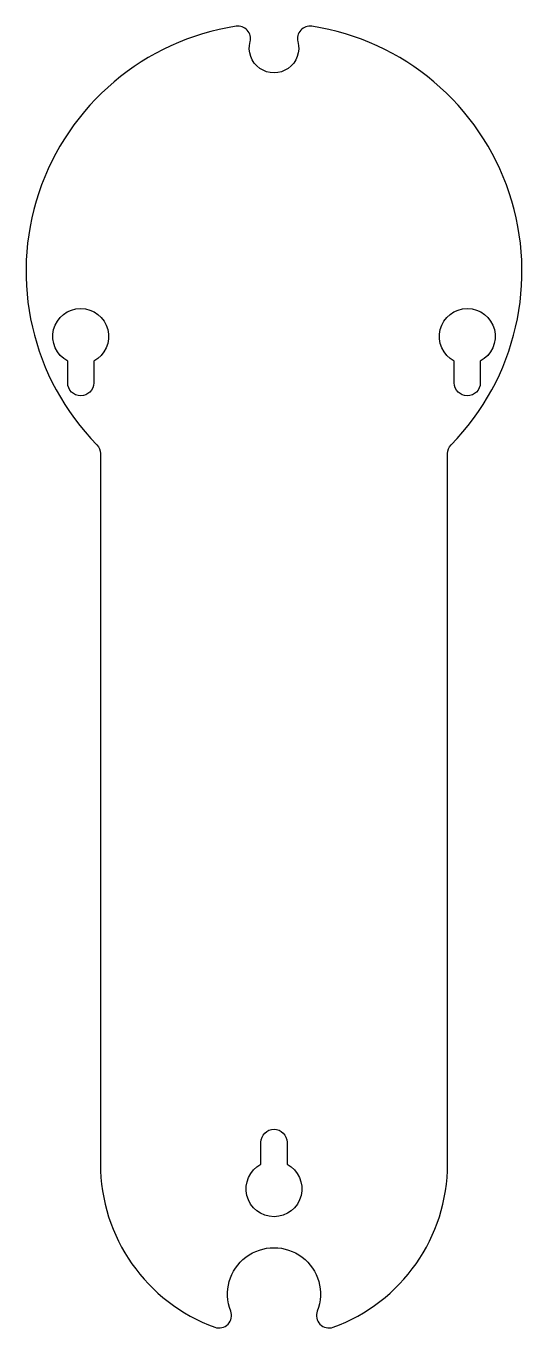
# Model space of a CAD drawing. Header units: millimetres. Extents: x -40 to 40, y -170 to 40.
import ezdxf

# ---------------------------------------------------------------- set-up
doc = ezdxf.new("R2010")
doc.units = ezdxf.units.MM

msp = doc.modelspace()

# ---------------------------------------------------------------- linework, layer by layer
for points in [[(28, -29.39, -0.196262), (28.57, -27.99, 0.610664), (6.1, 39.53, 0.541813), (3.86, 37.04, -1.30384), (-3.86, 37.04, 0.541813), (-6.1, 39.53, 0.610664), (-28.57, -27.99, -0.196262), (-28, -29.39), (-28, -144, 0.315746), (-9.53, -170.33, 0.64432), (-6.99, -167.72, -1.46241), (6.99, -167.72, 0.64432), (9.53, -170.33, 0.315746), (28, -144)], [(-33.28, -18), (-33.28, -14.48, -4.038071), (-29.08, -14.48), (-29.08, -18, -1)], [(29.08, -18), (29.08, -14.48, -4.038071), (33.28, -14.48), (33.28, -18, -1)], [(2.1, -140.5), (2.1, -144.02, -4.038071), (-2.1, -144.02), (-2.1, -140.5, -1)]]:
    msp.add_lwpolyline(points, format="xyb", close=True)

doc.saveas('drawing.dxf')
